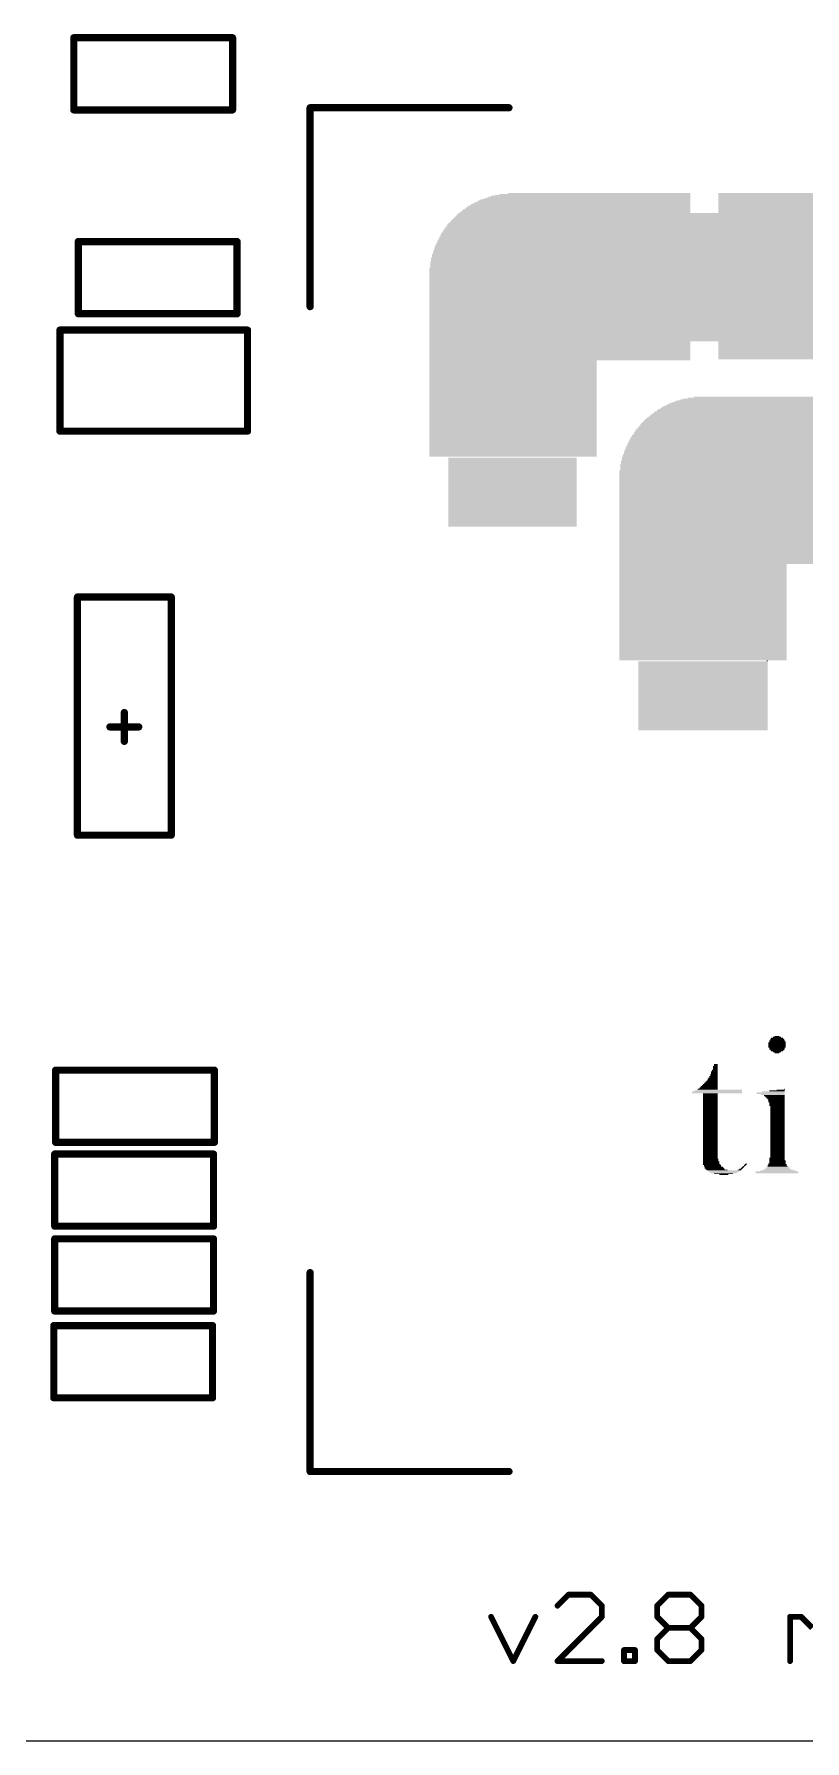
# Model space of a CAD drawing. Extents: x 0 to 59, y 0 to 59.
# Drawn here: x 22.92 to 36.49, y 0 to 30.04 of the extents above; entities that cross this region are included whole.
import ezdxf

# ---------------------------------------------------------------- set-up
doc = ezdxf.new("R2010")
doc.units = 0
doc.layers.add('20', color=214, linetype='CONTINUOUS')
doc.layers.add('21', color=251, linetype='CONTINUOUS')

# ---------------------------------------------------------------- blocks, each defined once
blk = doc.blocks.new('RECT')
blk.add_solid([(-0.5, -0.5), (0.5, -0.5), (-0.5, 0.5), (0.5, 0.5)])

msp = doc.modelspace()

# ---------------------------------------------------------------- linework, layer by layer
at = {"layer": '20'}
msp.add_line((8, 0), (51, 0), dxfattribs=at)
at = {"layer": '21'}
for points, const_width in [([(23.622, 29.972), (26.416, 29.972)], 0.127), ([(23.622, 28.702), (23.622, 29.972)], 0.127), ([(26.416, 29.972), (26.416, 28.702)], 0.127), ([(26.416, 28.702), (23.622, 28.702)], 0.127), ([(27.78, 25.24), (27.78, 28.74)], 0.127), ([(27.78, 28.74), (31.28, 28.74)], 0.127), ([(23.701, 25.115), (23.701, 26.385)], 0.127), ([(23.701, 26.385), (26.495, 26.385)], 0.127), ([(26.495, 26.385), (26.495, 25.115)], 0.127), ([(26.495, 25.115), (23.701, 25.115)], 0.127), ([(23.377, 23.049), (23.377, 24.827)], 0.127), ([(23.377, 24.827), (26.679, 24.827)], 0.127), ([(26.679, 24.827), (26.679, 23.049)], 0.127), ([(26.679, 23.049), (23.377, 23.049)], 0.127), ([(23.6855, 15.9385), (23.6855, 20.1295)], 0.127), ([(23.6855, 20.1295), (25.3365, 20.1295)], 0.127), ([(25.3365, 20.1295), (25.3365, 15.9385)], 0.127), ([(24.511, 17.5895), (24.511, 18.0975)], 0.127), ([(24.765, 17.8435), (24.257, 17.8435)], 0.127), ([(25.3365, 15.9385), (23.6855, 15.9385)], 0.127), ([(23.302, 10.533), (23.302, 11.803)], 0.127), ([(23.302, 11.803), (26.096, 11.803)], 0.127), ([(26.096, 11.803), (26.096, 10.533)], 0.127), ([(26.096, 10.533), (23.302, 10.533)], 0.127), ([(23.286, 10.327), (26.08, 10.327)], 0.127), ([(23.286, 9.057), (23.286, 10.327)], 0.127), ([(26.08, 10.327), (26.08, 9.057)], 0.127), ([(26.08, 9.057), (23.286, 9.057)], 0.127), ([(23.286, 8.834), (26.08, 8.834)], 0.127), ([(23.286, 7.564), (23.286, 8.834)], 0.127), ([(26.08, 8.834), (26.08, 7.564)], 0.127), ([(27.78, 4.74), (27.78, 8.24)], 0.127), ([(26.08, 7.564), (23.286, 7.564)], 0.127), ([(23.2695, 7.3075), (26.0635, 7.3075)], 0.127), ([(23.2695, 6.0375), (23.2695, 7.3075)], 0.127), ([(26.0635, 7.3075), (26.0635, 6.0375)], 0.127), ([(26.0635, 6.0375), (23.2695, 6.0375)], 0.127), ([(31.28, 4.74), (27.78, 4.74)], 0.127), ([(32.3291, 2.5732), (32.1342, 2.3783)], 0.1016), ([(32.7189, 2.5732), (32.3291, 2.5732)], 0.1016), ([(32.9138, 2.3783), (32.7189, 2.5732)], 0.1016), ([(32.9138, 2.1834), (32.9138, 2.3783)], 0.1016), ([(33.8883, 2.3783), (34.0832, 2.5732)], 0.1016), ([(33.8883, 2.1834), (33.8883, 2.3783)], 0.1016), ([(34.0832, 2.5732), (34.473, 2.5732)], 0.1016), ([(34.473, 2.5732), (34.6679, 2.3783)], 0.1016), ([(34.6679, 2.3783), (34.6679, 2.1834)], 0.1016), ([(30.9648, 2.1834), (31.3546, 1.4038)], 0.1016), ([(31.3546, 1.4038), (31.7444, 2.1834)], 0.1016), ([(32.1342, 1.4038), (32.9138, 2.1834)], 0.1016), ([(34.0832, 1.9885), (33.8883, 2.1834)], 0.1016), ([(34.6679, 2.1834), (34.473, 1.9885)], 0.1016), ([(36.2271, 1.4038), (36.2271, 2.1834)], 0.1016), ([(36.2271, 2.1834), (36.422, 2.1834)], 0.1016), ([(36.422, 2.1834), (36.6169, 1.9885)], 0.1016), ([(33.8883, 1.7936), (34.0832, 1.9885)], 0.1016), ([(33.8883, 1.5987), (33.8883, 1.7936)], 0.1016), ([(34.0832, 1.9885), (34.473, 1.9885)], 0.1016), ([(34.473, 1.9885), (34.6679, 1.7936)], 0.1016), ([(34.6679, 1.7936), (34.6679, 1.5987)], 0.1016), ([(33.3036, 1.4038), (33.3036, 1.5987)], 0.1016), ([(33.3036, 1.5987), (33.4985, 1.5987)], 0.1016), ([(33.4985, 1.5987), (33.4985, 1.4038)], 0.1016), ([(34.0832, 1.4038), (33.8883, 1.5987)], 0.1016), ([(34.6679, 1.5987), (34.473, 1.4038)], 0.1016), ([(32.9138, 1.4038), (32.1342, 1.4038)], 0.1016), ([(33.4985, 1.4038), (33.3036, 1.4038)], 0.1016), ([(34.473, 1.4038), (34.0832, 1.4038)], 0.1016)]:
    msp.add_lwpolyline(points, dxfattribs=dict(at, const_width=const_width))
for points, const_width in [([(23.622, 30.0038, 1), (23.622, 29.9403)], 0.0635), ([(23.6537, 29.972, 1), (23.5903, 29.972)], 0.0635), ([(26.4477, 29.972, 1), (26.3843, 29.972)], 0.0635), ([(26.416, 29.9403, 1), (26.416, 30.0038)], 0.0635), ([(23.622, 28.7338, 1), (23.622, 28.6703)], 0.0635), ([(23.5903, 28.702, 1), (23.6537, 28.702)], 0.0635), ([(26.3843, 28.702, 1), (26.4477, 28.702)], 0.0635), ([(26.416, 28.6703, 1), (26.416, 28.7338)], 0.0635), ([(27.78, 28.7718, 1), (27.78, 28.7083)], 0.0635), ([(27.8117, 28.74, 1), (27.7483, 28.74)], 0.0635), ([(31.28, 28.7083, 1), (31.28, 28.7718)], 0.0635), ([(23.701, 26.4168, 1), (23.701, 26.3533)], 0.0635), ([(23.7327, 26.385, 1), (23.6693, 26.385)], 0.0635), ([(26.5267, 26.385, 1), (26.4633, 26.385)], 0.0635), ([(26.495, 26.3533, 1), (26.495, 26.4168)], 0.0635), ([(27.7483, 25.24, 1), (27.8117, 25.24)], 0.0635), ([(23.701, 25.1468, 1), (23.701, 25.0833)], 0.0635), ([(23.6693, 25.115, 1), (23.7327, 25.115)], 0.0635), ([(26.4633, 25.115, 1), (26.5267, 25.115)], 0.0635), ([(26.495, 25.0833, 1), (26.495, 25.1468)], 0.0635), ([(23.377, 24.8588, 1), (23.377, 24.7953)], 0.0635), ([(23.4088, 24.827, 1), (23.3453, 24.827)], 0.0635), ([(26.7108, 24.827, 1), (26.6473, 24.827)], 0.0635), ([(26.679, 24.7953, 1), (26.679, 24.8588)], 0.0635), ([(23.377, 23.0807, 1), (23.377, 23.0173)], 0.0635), ([(23.3453, 23.049, 1), (23.4088, 23.049)], 0.0635), ([(26.6473, 23.049, 1), (26.7108, 23.049)], 0.0635), ([(26.679, 23.0173, 1), (26.679, 23.0807)], 0.0635), ([(23.7172, 20.1295, 1), (23.6538, 20.1295)], 0.0635), ([(23.6855, 20.1612, 1), (23.6855, 20.0978)], 0.0635), ([(25.3682, 20.1295, 1), (25.3048, 20.1295)], 0.0635), ([(25.3365, 20.0978, 1), (25.3365, 20.1612)], 0.0635), ([(24.5428, 18.0975, 1), (24.4793, 18.0975)], 0.0635), ([(24.257, 17.8753, 1), (24.257, 17.8118)], 0.0635), ([(24.765, 17.8118, 1), (24.765, 17.8753)], 0.0635), ([(24.4793, 17.5895, 1), (24.5428, 17.5895)], 0.0635), ([(23.6855, 15.9703, 1), (23.6855, 15.9068)], 0.0635), ([(23.6538, 15.9385, 1), (23.7172, 15.9385)], 0.0635), ([(25.3048, 15.9385, 1), (25.3682, 15.9385)], 0.0635), ([(25.3365, 15.9068, 1), (25.3365, 15.9703)], 0.0635), ([(23.302, 11.8348, 1), (23.302, 11.7713)], 0.0635), ([(23.3337, 11.803, 1), (23.2703, 11.803)], 0.0635), ([(26.1277, 11.803, 1), (26.0643, 11.803)], 0.0635), ([(26.096, 11.7713, 1), (26.096, 11.8348)], 0.0635), ([(23.302, 10.5648, 1), (23.302, 10.5013)], 0.0635), ([(23.2703, 10.533, 1), (23.3337, 10.533)], 0.0635), ([(26.0643, 10.533, 1), (26.1277, 10.533)], 0.0635), ([(26.096, 10.5013, 1), (26.096, 10.5648)], 0.0635), ([(23.286, 10.3588, 1), (23.286, 10.2952)], 0.0635), ([(23.3178, 10.327, 1), (23.2543, 10.327)], 0.0635), ([(26.1118, 10.327, 1), (26.0483, 10.327)], 0.0635), ([(26.08, 10.2952, 1), (26.08, 10.3588)], 0.0635), ([(23.286, 9.0888, 1), (23.286, 9.0252)], 0.0635), ([(23.2543, 9.057, 1), (23.3178, 9.057)], 0.0635), ([(26.0483, 9.057, 1), (26.1118, 9.057)], 0.0635), ([(26.08, 9.0252, 1), (26.08, 9.0888)], 0.0635), ([(23.286, 8.8658, 1), (23.286, 8.8022)], 0.0635), ([(23.3178, 8.834, 1), (23.2543, 8.834)], 0.0635), ([(26.1118, 8.834, 1), (26.0483, 8.834)], 0.0635), ([(26.08, 8.8022, 1), (26.08, 8.8658)], 0.0635), ([(27.8117, 8.24, 1), (27.7483, 8.24)], 0.0635), ([(23.286, 7.5957, 1), (23.286, 7.5323)], 0.0635), ([(23.2543, 7.564, 1), (23.3178, 7.564)], 0.0635), ([(26.0483, 7.564, 1), (26.1118, 7.564)], 0.0635), ([(26.08, 7.5323, 1), (26.08, 7.5957)], 0.0635), ([(23.3012, 7.3075, 1), (23.2378, 7.3075)], 0.0635), ([(23.2695, 7.3392, 1), (23.2695, 7.2758)], 0.0635), ([(26.0953, 7.3075, 1), (26.0318, 7.3075)], 0.0635), ([(26.0635, 7.2758, 1), (26.0635, 7.3392)], 0.0635), ([(23.2695, 6.0693, 1), (23.2695, 6.0058)], 0.0635), ([(23.2378, 6.0375, 1), (23.3012, 6.0375)], 0.0635), ([(26.0318, 6.0375, 1), (26.0953, 6.0375)], 0.0635), ([(26.0635, 6.0058, 1), (26.0635, 6.0693)], 0.0635), ([(27.78, 4.7717, 1), (27.78, 4.7083)], 0.0635), ([(27.7483, 4.74, 1), (27.8117, 4.74)], 0.0635), ([(31.28, 4.7083, 1), (31.28, 4.7717)], 0.0635), ([(32.1162, 2.3963, 1), (32.1522, 2.3603)], 0.0508), ([(32.3291, 2.5986, 1), (32.3291, 2.5478)], 0.0508), ([(32.3471, 2.5552, 1), (32.3111, 2.5912)], 0.0508), ([(32.7369, 2.5912, 1), (32.7009, 2.5552)], 0.0508), ([(32.7189, 2.5478, 1), (32.7189, 2.5986)], 0.0508), ([(32.9392, 2.3783, 1), (32.8884, 2.3783)], 0.0508), ([(32.8958, 2.3603, 1), (32.9318, 2.3963)], 0.0508), ([(33.8703, 2.3963, 1), (33.9063, 2.3603)], 0.0508), ([(33.9137, 2.3783, 1), (33.8629, 2.3783)], 0.0508), ([(34.0832, 2.5986, 1), (34.0832, 2.5478)], 0.0508), ([(34.1011, 2.5552, 1), (34.0652, 2.5912)], 0.0508), ([(34.4909, 2.5912, 1), (34.455, 2.5552)], 0.0508), ([(34.473, 2.5478, 1), (34.473, 2.5986)], 0.0508), ([(34.6933, 2.3783, 1), (34.6425, 2.3783)], 0.0508), ([(34.6499, 2.3603, 1), (34.6858, 2.3963)], 0.0508), ([(30.9875, 2.1948, 1), (30.9421, 2.172)], 0.0508), ([(31.7671, 2.172, 1), (31.7217, 2.1948)], 0.0508), ([(32.8884, 2.1834, 1), (32.9392, 2.1834)], 0.0508), ([(32.9318, 2.1654, 1), (32.8958, 2.2014)], 0.0508), ([(33.9063, 2.2014, 1), (33.8703, 2.1654)], 0.0508), ([(33.8629, 2.1834, 1), (33.9137, 2.1834)], 0.0508), ([(34.6425, 2.1834, 1), (34.6933, 2.1834)], 0.0508), ([(34.6858, 2.1654, 1), (34.6499, 2.2014)], 0.0508), ([(36.2525, 2.1834, 1), (36.2017, 2.1834)], 0.0508), ([(36.2271, 2.2088, 1), (36.2271, 2.158)], 0.0508), ([(36.4399, 2.2014, 1), (36.404, 2.1654)], 0.0508), ([(36.422, 2.158, 1), (36.422, 2.2088)], 0.0508), ([(33.8703, 1.8116, 1), (33.9063, 1.7756)], 0.0508), ([(33.9137, 1.7936, 1), (33.8629, 1.7936)], 0.0508), ([(34.0832, 2.0139, 1), (34.0832, 1.9631)], 0.0508), ([(34.1011, 1.9705, 1), (34.0652, 2.0065)], 0.0508), ([(34.0652, 1.9705, 1), (34.1011, 2.0065)], 0.0508), ([(34.4909, 2.0065, 1), (34.455, 1.9705)], 0.0508), ([(34.455, 2.0065, 1), (34.4909, 1.9705)], 0.0508), ([(34.473, 1.9631, 1), (34.473, 2.0139)], 0.0508), ([(34.6933, 1.7936, 1), (34.6425, 1.7936)], 0.0508), ([(34.6499, 1.7756, 1), (34.6858, 1.8116)], 0.0508), ([(33.329, 1.5987, 1), (33.2782, 1.5987)], 0.0508), ([(33.3036, 1.6241, 1), (33.3036, 1.5733)], 0.0508), ([(33.5239, 1.5987, 1), (33.4731, 1.5987)], 0.0508), ([(33.4985, 1.5733, 1), (33.4985, 1.6241)], 0.0508), ([(33.9063, 1.6167, 1), (33.8703, 1.5807)], 0.0508), ([(33.8629, 1.5987, 1), (33.9137, 1.5987)], 0.0508), ([(34.6425, 1.5987, 1), (34.6933, 1.5987)], 0.0508), ([(34.6858, 1.5807, 1), (34.6499, 1.6167)], 0.0508), ([(31.3319, 1.4152, 1), (31.3773, 1.3924)], 0.0508), ([(31.3319, 1.3924, 1), (31.3773, 1.4152)], 0.0508), ([(32.1162, 1.4218, 1), (32.1522, 1.3858)], 0.0508), ([(32.1342, 1.4292, 1), (32.1342, 1.3784)], 0.0508), ([(32.9138, 1.3784, 1), (32.9138, 1.4292)], 0.0508), ([(33.3036, 1.4292, 1), (33.3036, 1.3784)], 0.0508), ([(33.2782, 1.4038, 1), (33.329, 1.4038)], 0.0508), ([(33.4731, 1.4038, 1), (33.5239, 1.4038)], 0.0508), ([(33.4985, 1.3784, 1), (33.4985, 1.4292)], 0.0508), ([(34.0832, 1.4292, 1), (34.0832, 1.3784)], 0.0508), ([(34.0652, 1.3858, 1), (34.1011, 1.4218)], 0.0508), ([(34.455, 1.4218, 1), (34.4909, 1.3858)], 0.0508), ([(34.473, 1.3784, 1), (34.473, 1.4292)], 0.0508), ([(36.2017, 1.4038, 1), (36.2525, 1.4038)], 0.0508)]:
    msp.add_lwpolyline(points, format="xyb", dxfattribs=dict(at, const_width=const_width))

# ---------------------------------------------------------------- block references
at = {"layer": '21', "yscale": 0.016}
for p, xscale in [((32.542, 27.038), 3.856), ((32.558, 27.054), 3.824), ((32.574, 27.07), 3.792), ((32.59, 27.086), 3.76), ((32.606, 27.102), 3.728), ((32.622, 27.118), 3.696), ((32.646, 27.134), 3.648), ((32.67, 27.15), 3.6), ((32.694, 27.166), 3.552), ((32.718, 27.182), 3.504), ((32.75, 27.198), 3.44), ((32.79, 27.214), 3.36), ((32.87, 27.23), 3.2), ((42.406, 27.23), 14.88), ((42.406, 27.214), 14.88), ((42.406, 27.198), 14.88), ((42.406, 27.182), 14.88), ((42.406, 27.166), 14.88), ((42.406, 27.15), 14.88), ((42.406, 27.134), 14.88), ((42.406, 27.118), 14.88), ((42.406, 27.102), 14.88), ((42.406, 27.086), 14.88), ((42.406, 27.07), 14.88), ((42.406, 27.054), 14.88), ((42.406, 27.038), 14.88), ((40.046, 26.734), 19.6), ((40.054, 26.75), 19.584), ((40.062, 26.766), 19.568), ((40.07, 26.782), 19.552), ((40.078, 26.798), 19.536), ((40.086, 26.814), 19.52), ((40.094, 26.83), 19.504), ((40.102, 26.846), 19.488), ((40.11, 26.862), 19.472), ((40.118, 26.878), 19.456), ((32.438, 26.894), 4.064), ((32.454, 26.91), 4.032), ((32.462, 26.926), 4.016), ((32.47, 26.942), 4), ((32.486, 26.958), 3.968), ((32.494, 26.974), 3.952), ((32.502, 26.99), 3.936), ((32.518, 27.006), 3.904), ((32.534, 27.022), 3.872), ((42.406, 27.022), 14.88), ((42.406, 27.006), 14.88), ((42.406, 26.99), 14.88), ((42.406, 26.974), 14.88), ((42.406, 26.958), 14.88), ((42.406, 26.942), 14.88), ((42.406, 26.926), 14.88), ((42.406, 26.91), 14.88), ((42.406, 26.894), 14.88), ((39.942, 26.43), 19.808), ((39.95, 26.462), 19.792), ((39.95, 26.446), 19.792), ((39.958, 26.494), 19.776), ((39.958, 26.478), 19.776), ((39.966, 26.526), 19.76), ((39.966, 26.51), 19.76), ((39.974, 26.542), 19.744), ((39.982, 26.574), 19.728), ((39.982, 26.558), 19.728), ((39.99, 26.59), 19.712), ((39.998, 26.622), 19.696), ((39.998, 26.606), 19.696), ((40.006, 26.638), 19.68), ((40.014, 26.654), 19.664), ((40.022, 26.686), 19.648), ((40.022, 26.67), 19.648), ((40.03, 26.702), 19.632), ((40.038, 26.718), 19.616), ((39.886, 26.158), 19.92), ((39.886, 26.142), 19.92), ((39.886, 26.126), 19.92), ((39.894, 26.206), 19.904), ((39.894, 26.19), 19.904), ((39.894, 26.174), 19.904), ((39.902, 26.254), 19.888), ((39.902, 26.238), 19.888), ((39.902, 26.222), 19.888), ((39.91, 26.302), 19.872), ((39.91, 26.286), 19.872), ((39.91, 26.27), 19.872), ((39.918, 26.334), 19.856), ((39.918, 26.318), 19.856), ((39.926, 26.366), 19.84), ((39.926, 26.35), 19.84), ((39.934, 26.398), 19.824), ((39.934, 26.382), 19.824), ((39.942, 26.414), 19.808), ((39.862, 25.918), 19.968), ((39.862, 25.902), 19.968), ((39.862, 25.886), 19.968), ((39.862, 25.87), 19.968), ((39.862, 25.854), 19.968), ((39.862, 25.838), 19.968), ((39.87, 26.03), 19.952), ((39.87, 26.014), 19.952), ((39.87, 25.998), 19.952), ((39.87, 25.982), 19.952), ((39.87, 25.966), 19.952), ((39.87, 25.95), 19.952), ((39.87, 25.934), 19.952), ((39.878, 26.094), 19.936), ((39.878, 26.078), 19.936), ((39.878, 26.062), 19.936), ((39.878, 26.046), 19.936), ((39.886, 26.11), 19.92), ((39.862, 25.822), 19.968), ((39.862, 25.806), 19.968), ((39.862, 25.79), 19.968), ((39.862, 25.774), 19.968), ((39.862, 25.758), 19.968), ((39.862, 25.742), 19.968), ((39.862, 25.726), 19.968), ((39.862, 25.71), 19.968), ((39.862, 25.694), 19.968), ((39.862, 25.678), 19.968), ((39.862, 25.662), 19.968), ((39.862, 25.646), 19.968), ((39.862, 25.63), 19.968), ((39.862, 25.614), 19.968), ((39.862, 25.598), 19.968), ((39.862, 25.582), 19.968), ((39.862, 25.566), 19.968), ((39.862, 25.55), 19.968), ((39.862, 25.534), 19.968), ((39.862, 25.518), 19.968), ((39.862, 25.502), 19.968), ((39.862, 25.486), 19.968), ((39.862, 25.47), 19.968), ((39.862, 25.454), 19.968), ((39.862, 25.438), 19.968), ((39.862, 25.422), 19.968), ((39.862, 25.406), 19.968), ((39.862, 25.39), 19.968), ((39.862, 25.374), 19.968), ((39.862, 25.358), 19.968), ((39.862, 25.342), 19.968), ((39.862, 25.326), 19.968), ((39.862, 25.31), 19.968), ((39.862, 25.294), 19.968), ((39.862, 25.278), 19.968), ((39.862, 25.262), 19.968), ((39.862, 25.246), 19.968), ((39.862, 25.23), 19.968), ((39.862, 25.214), 19.968), ((39.862, 25.198), 19.968), ((39.862, 25.182), 19.968), ((39.862, 25.166), 19.968), ((39.862, 25.15), 19.968), ((39.862, 25.134), 19.968), ((39.862, 25.118), 19.968), ((39.862, 25.102), 19.968), ((39.862, 25.086), 19.968), ((39.862, 25.07), 19.968), ((39.862, 25.054), 19.968), ((39.862, 25.038), 19.968), ((39.862, 25.022), 19.968), ((39.862, 25.006), 19.968), ((39.862, 24.99), 19.968), ((39.862, 24.974), 19.968), ((39.862, 24.958), 19.968), ((39.862, 24.942), 19.968), ((39.862, 24.926), 19.968), ((39.862, 24.91), 19.968), ((39.862, 24.894), 19.968), ((39.862, 24.878), 19.968), ((39.862, 24.862), 19.968), ((39.862, 24.846), 19.968), ((39.862, 24.83), 19.968), ((39.862, 24.814), 19.968), ((39.862, 24.798), 19.968), ((39.862, 24.782), 19.968), ((39.862, 24.766), 19.968), ((39.862, 24.75), 19.968), ((39.862, 24.734), 19.968), ((39.862, 24.718), 19.968), ((39.862, 24.702), 19.968), ((39.862, 24.686), 19.968), ((39.862, 24.67), 19.968), ((39.862, 24.654), 19.968), ((39.862, 24.638), 19.968), ((32.174, 24.622), 4.592), ((42.406, 24.622), 14.88), ((32.174, 24.606), 4.592), ((32.174, 24.59), 4.592), ((32.174, 24.574), 4.592), ((32.174, 24.558), 4.592), ((32.174, 24.542), 4.592), ((32.174, 24.526), 4.592), ((32.174, 24.51), 4.592), ((32.174, 24.494), 4.592), ((32.174, 24.478), 4.592), ((32.174, 24.462), 4.592), ((32.174, 24.446), 4.592), ((32.174, 24.43), 4.592), ((32.174, 24.414), 4.592), ((32.174, 24.398), 4.592), ((32.174, 24.382), 4.592), ((32.174, 24.366), 4.592), ((32.174, 24.35), 4.592), ((32.174, 24.334), 4.592), ((42.406, 24.606), 14.88), ((42.406, 24.59), 14.88), ((42.406, 24.574), 14.88), ((42.406, 24.558), 14.88), ((42.406, 24.542), 14.88), ((42.406, 24.526), 14.88), ((42.406, 24.51), 14.88), ((42.406, 24.494), 14.88), ((42.406, 24.478), 14.88), ((42.406, 24.462), 14.88), ((42.406, 24.446), 14.88), ((42.406, 24.43), 14.88), ((42.406, 24.414), 14.88), ((42.406, 24.398), 14.88), ((42.406, 24.382), 14.88), ((42.406, 24.366), 14.88), ((42.406, 24.35), 14.88), ((42.406, 24.334), 14.88), ((32.174, 24.318), 4.592), ((32.174, 24.302), 4.592), ((31.35, 24.286), 2.944), ((31.35, 24.27), 2.944), ((31.35, 24.254), 2.944), ((31.35, 24.238), 2.944), ((31.35, 24.222), 2.944), ((31.35, 24.206), 2.944), ((31.35, 24.19), 2.944), ((31.35, 24.174), 2.944), ((31.35, 24.158), 2.944), ((31.35, 24.142), 2.944), ((31.35, 24.126), 2.944), ((31.35, 24.11), 2.944), ((31.35, 24.094), 2.944), ((31.35, 24.078), 2.944), ((31.35, 24.062), 2.944), ((31.35, 24.046), 2.944), ((31.35, 24.03), 2.944), ((42.406, 24.318), 14.88), ((31.35, 24.014), 2.944), ((31.35, 23.998), 2.944), ((31.35, 23.982), 2.944), ((31.35, 23.966), 2.944), ((31.35, 23.95), 2.944), ((31.35, 23.934), 2.944), ((31.35, 23.918), 2.944), ((31.35, 23.902), 2.944), ((31.35, 23.886), 2.944), ((31.35, 23.87), 2.944), ((31.35, 23.854), 2.944), ((31.35, 23.838), 2.944), ((31.35, 23.822), 2.944), ((31.35, 23.806), 2.944), ((31.35, 23.79), 2.944), ((31.35, 23.774), 2.944), ((31.35, 23.758), 2.944), ((31.35, 23.742), 2.944), ((31.35, 23.726), 2.944), ((31.35, 23.71), 2.944), ((31.35, 23.694), 2.944), ((31.35, 23.678), 2.944), ((31.35, 23.662), 2.944), ((31.35, 23.646), 2.944), ((31.35, 23.63), 2.944), ((31.35, 23.614), 2.944), ((31.35, 23.598), 2.944), ((31.35, 23.582), 2.944), ((31.35, 23.566), 2.944), ((31.35, 23.55), 2.944), ((31.35, 23.534), 2.944), ((31.35, 23.518), 2.944), ((31.35, 23.502), 2.944), ((31.35, 23.486), 2.944), ((31.35, 23.47), 2.944), ((31.35, 23.454), 2.944), ((31.35, 23.438), 2.944), ((31.35, 23.422), 2.944), ((35.854, 23.422), 3.92), ((35.87, 23.438), 3.888), ((35.886, 23.454), 3.856), ((35.894, 23.47), 3.84), ((35.91, 23.486), 3.808), ((35.926, 23.502), 3.776), ((35.942, 23.518), 3.744), ((35.958, 23.534), 3.712), ((35.982, 23.55), 3.664), ((35.998, 23.566), 3.632), ((36.022, 23.582), 3.584), ((36.054, 23.598), 3.52), ((36.078, 23.614), 3.472), ((36.118, 23.63), 3.392), ((36.174, 23.646), 3.28), ((31.35, 23.406), 2.944), ((31.35, 23.39), 2.944), ((31.35, 23.374), 2.944), ((31.35, 23.358), 2.944), ((31.35, 23.342), 2.944), ((31.35, 23.326), 2.944), ((31.35, 23.31), 2.944), ((31.35, 23.294), 2.944), ((31.35, 23.278), 2.944), ((31.35, 23.262), 2.944), ((31.35, 23.246), 2.944), ((31.35, 23.23), 2.944), ((31.35, 23.214), 2.944), ((31.35, 23.198), 2.944), ((31.35, 23.182), 2.944), ((31.35, 23.166), 2.944), ((31.35, 23.15), 2.944), ((31.35, 23.134), 2.944), ((41.71, 23.134), 16.272), ((41.718, 23.166), 16.256), ((41.718, 23.15), 16.256), ((41.726, 23.182), 16.24), ((41.734, 23.198), 16.224), ((41.742, 23.214), 16.208), ((41.75, 23.23), 16.192), ((41.758, 23.246), 16.176), ((41.766, 23.262), 16.16), ((41.774, 23.278), 16.144), ((41.79, 23.294), 16.112), ((41.798, 23.31), 16.096), ((35.79, 23.326), 4.048), ((35.798, 23.342), 4.032), ((35.814, 23.358), 4), ((35.822, 23.374), 3.984), ((35.83, 23.39), 3.968), ((35.846, 23.406), 3.936), ((31.35, 23.118), 2.944), ((31.35, 23.102), 2.944), ((31.35, 23.086), 2.944), ((31.35, 23.07), 2.944), ((31.35, 23.054), 2.944), ((31.35, 23.038), 2.944), ((31.35, 23.022), 2.944), ((31.35, 23.006), 2.944), ((31.35, 22.99), 2.944), ((31.35, 22.974), 2.944), ((31.35, 22.958), 2.944), ((31.35, 22.942), 2.944), ((31.35, 22.926), 2.944), ((31.35, 22.91), 2.944), ((31.35, 22.894), 2.944), ((31.35, 22.878), 2.944), ((31.35, 22.862), 2.944), ((31.35, 22.846), 2.944), ((31.35, 22.83), 2.944), ((41.606, 22.83), 16.48), ((41.614, 22.862), 16.464), ((41.614, 22.846), 16.464), ((41.622, 22.894), 16.448), ((41.622, 22.878), 16.448), ((41.63, 22.926), 16.432), ((41.63, 22.91), 16.432), ((41.638, 22.942), 16.416), ((41.646, 22.974), 16.4), ((41.646, 22.958), 16.4), ((41.654, 22.99), 16.384), ((41.662, 23.022), 16.368), ((41.662, 23.006), 16.368), ((41.67, 23.038), 16.352), ((41.678, 23.07), 16.336), ((41.678, 23.054), 16.336), ((41.686, 23.086), 16.32), ((41.694, 23.102), 16.304), ((41.702, 23.118), 16.288), ((31.35, 22.814), 2.944), ((31.35, 22.798), 2.944), ((31.35, 22.782), 2.944), ((31.35, 22.766), 2.944), ((31.35, 22.75), 2.944), ((31.35, 22.734), 2.944), ((31.35, 22.718), 2.944), ((31.35, 22.702), 2.944), ((31.35, 22.686), 2.944), ((31.35, 22.67), 2.944), ((31.35, 22.654), 2.944), ((31.35, 22.638), 2.944), ((31.35, 22.622), 2.944), ((31.35, 22.606), 2.944), ((31.342, 22.574), 2.256), ((31.342, 22.558), 2.256), ((31.342, 22.542), 2.256), ((31.342, 22.526), 2.256), ((41.55, 22.526), 16.592), ((41.558, 22.59), 16.576), ((41.558, 22.574), 16.576), ((41.558, 22.558), 16.576), ((41.558, 22.542), 16.576), ((41.566, 22.638), 16.56), ((41.566, 22.622), 16.56), ((41.566, 22.606), 16.56), ((41.574, 22.686), 16.544), ((41.574, 22.67), 16.544), ((41.574, 22.654), 16.544), ((41.582, 22.718), 16.528), ((41.582, 22.702), 16.528), ((41.59, 22.766), 16.512), ((41.59, 22.75), 16.512), ((41.59, 22.734), 16.512), ((41.598, 22.798), 16.496), ((41.598, 22.782), 16.496), ((41.606, 22.814), 16.48), ((31.342, 22.51), 2.256), ((31.342, 22.494), 2.256), ((31.342, 22.478), 2.256), ((31.342, 22.462), 2.256), ((31.342, 22.446), 2.256), ((31.342, 22.43), 2.256), ((31.342, 22.414), 2.256), ((31.342, 22.398), 2.256), ((31.342, 22.382), 2.256), ((31.342, 22.366), 2.256), ((31.342, 22.35), 2.256), ((31.342, 22.334), 2.256), ((31.342, 22.318), 2.256), ((31.342, 22.302), 2.256), ((31.342, 22.286), 2.256), ((31.342, 22.27), 2.256), ((31.342, 22.254), 2.256), ((31.342, 22.238), 2.256), ((31.342, 22.222), 2.256), ((41.534, 22.35), 16.624), ((41.534, 22.334), 16.624), ((41.534, 22.318), 16.624), ((41.534, 22.302), 16.624), ((41.534, 22.286), 16.624), ((41.534, 22.27), 16.624), ((41.534, 22.254), 16.624), ((41.534, 22.238), 16.624), ((41.534, 22.222), 16.624), ((41.542, 22.462), 16.608), ((41.542, 22.446), 16.608), ((41.542, 22.43), 16.608), ((41.542, 22.414), 16.608), ((41.542, 22.398), 16.608), ((41.542, 22.382), 16.608), ((41.542, 22.366), 16.608), ((41.55, 22.51), 16.592), ((41.55, 22.494), 16.592), ((41.55, 22.478), 16.592), ((31.342, 22.206), 2.256), ((31.342, 22.19), 2.256), ((31.342, 22.174), 2.256), ((31.342, 22.158), 2.256), ((31.342, 22.142), 2.256), ((31.342, 22.126), 2.256), ((31.342, 22.11), 2.256), ((31.342, 22.094), 2.256), ((31.342, 22.078), 2.256), ((31.342, 22.062), 2.256), ((31.342, 22.046), 2.256), ((31.342, 22.03), 2.256), ((31.342, 22.014), 2.256), ((31.342, 21.998), 2.256), ((31.342, 21.982), 2.256), ((31.342, 21.966), 2.256), ((31.342, 21.95), 2.256), ((31.342, 21.934), 2.256), ((31.342, 21.918), 2.256), ((41.534, 22.206), 16.624), ((41.534, 22.19), 16.624), ((41.534, 22.174), 16.624), ((41.534, 22.158), 16.624), ((41.534, 22.142), 16.624), ((41.534, 22.126), 16.624), ((41.534, 22.11), 16.624), ((41.534, 22.094), 16.624), ((41.534, 22.078), 16.624), ((41.534, 22.062), 16.624), ((41.534, 22.046), 16.624), ((41.534, 22.03), 16.624), ((41.534, 22.014), 16.624), ((41.534, 21.998), 16.624), ((41.534, 21.982), 16.624), ((41.534, 21.966), 16.624), ((41.534, 21.95), 16.624), ((41.534, 21.934), 16.624), ((41.534, 21.918), 16.624), ((31.342, 21.902), 2.256), ((31.342, 21.886), 2.256), ((31.342, 21.87), 2.256), ((31.342, 21.854), 2.256), ((31.342, 21.838), 2.256), ((31.342, 21.822), 2.256), ((31.342, 21.806), 2.256), ((31.342, 21.79), 2.256), ((31.342, 21.774), 2.256), ((31.342, 21.758), 2.256), ((31.342, 21.742), 2.256), ((31.342, 21.726), 2.256), ((31.342, 21.71), 2.256), ((31.342, 21.694), 2.256), ((31.342, 21.678), 2.256), ((31.342, 21.662), 2.256), ((31.342, 21.646), 2.256), ((31.342, 21.63), 2.256), ((41.534, 21.902), 16.624), ((41.534, 21.886), 16.624), ((41.534, 21.87), 16.624), ((41.534, 21.854), 16.624), ((41.534, 21.838), 16.624), ((41.534, 21.822), 16.624), ((41.534, 21.806), 16.624), ((41.534, 21.79), 16.624), ((41.534, 21.774), 16.624), ((41.534, 21.758), 16.624), ((41.534, 21.742), 16.624), ((41.534, 21.726), 16.624), ((41.534, 21.71), 16.624), ((41.534, 21.694), 16.624), ((41.534, 21.678), 16.624), ((41.534, 21.662), 16.624), ((41.534, 21.646), 16.624), ((41.534, 21.63), 16.624), ((31.342, 21.614), 2.256), ((31.342, 21.598), 2.256), ((31.342, 21.582), 2.256), ((31.342, 21.566), 2.256), ((31.342, 21.55), 2.256), ((31.342, 21.534), 2.256), ((31.342, 21.518), 2.256), ((31.342, 21.502), 2.256), ((31.342, 21.486), 2.256), ((31.342, 21.47), 2.256), ((31.342, 21.454), 2.256), ((31.342, 21.438), 2.256), ((31.342, 21.422), 2.256), ((31.342, 21.406), 2.256), ((31.342, 21.39), 2.256), ((31.342, 21.374), 2.256), ((41.534, 21.614), 16.624), ((41.534, 21.598), 16.624), ((41.534, 21.582), 16.624), ((41.534, 21.566), 16.624), ((41.534, 21.55), 16.624), ((41.534, 21.534), 16.624), ((41.534, 21.518), 16.624), ((41.534, 21.502), 16.624), ((41.534, 21.486), 16.624), ((41.534, 21.47), 16.624), ((41.534, 21.454), 16.624), ((41.534, 21.438), 16.624), ((41.534, 21.422), 16.624), ((41.534, 21.406), 16.624), ((41.534, 21.39), 16.624), ((41.534, 21.374), 16.624), ((41.534, 21.358), 16.624), ((41.534, 21.342), 16.624), ((41.534, 21.326), 16.624), ((41.534, 21.31), 16.624), ((41.534, 21.294), 16.624), ((41.534, 21.278), 16.624), ((41.534, 21.262), 16.624), ((41.534, 21.246), 16.624), ((41.534, 21.23), 16.624), ((41.534, 21.214), 16.624), ((41.534, 21.198), 16.624), ((41.534, 21.182), 16.624), ((41.534, 21.166), 16.624), ((41.534, 21.15), 16.624), ((41.534, 21.134), 16.624), ((41.534, 21.118), 16.624), ((41.534, 21.102), 16.624), ((41.534, 21.086), 16.624), ((41.534, 21.07), 16.624), ((35.518, 21.054), 4.592), ((35.518, 21.038), 4.592), ((35.518, 21.022), 4.592), ((35.518, 21.006), 4.592), ((35.518, 20.99), 4.592), ((35.518, 20.974), 4.592), ((35.518, 20.958), 4.592), ((35.518, 20.942), 4.592), ((35.518, 20.926), 4.592), ((35.518, 20.91), 4.592), ((35.518, 20.894), 4.592), ((35.518, 20.878), 4.592), ((35.518, 20.862), 4.592), ((35.518, 20.846), 4.592), ((35.518, 20.83), 4.592), ((35.518, 20.814), 4.592), ((35.518, 20.798), 4.592), ((35.518, 20.782), 4.592), ((35.518, 20.766), 4.592), ((35.518, 20.75), 4.592), ((35.518, 20.734), 4.592), ((35.518, 20.718), 4.592), ((34.694, 20.702), 2.944), ((34.694, 20.686), 2.944), ((34.694, 20.67), 2.944), ((34.694, 20.654), 2.944), ((34.694, 20.638), 2.944), ((34.694, 20.622), 2.944), ((34.694, 20.606), 2.944), ((34.694, 20.59), 2.944), ((34.694, 20.574), 2.944), ((34.694, 20.558), 2.944), ((34.694, 20.542), 2.944), ((34.694, 20.526), 2.944), ((34.694, 20.51), 2.944), ((34.694, 20.494), 2.944), ((34.694, 20.478), 2.944), ((34.694, 20.462), 2.944), ((34.694, 20.446), 2.944), ((34.694, 20.43), 2.944), ((34.694, 20.414), 2.944), ((34.694, 20.398), 2.944), ((34.694, 20.382), 2.944), ((34.694, 20.366), 2.944), ((34.694, 20.35), 2.944), ((34.694, 20.334), 2.944), ((34.694, 20.318), 2.944), ((34.694, 20.302), 2.944), ((34.694, 20.286), 2.944), ((34.694, 20.27), 2.944), ((34.694, 20.254), 2.944), ((34.694, 20.238), 2.944), ((34.694, 20.222), 2.944), ((34.694, 20.206), 2.944), ((34.694, 20.19), 2.944), ((34.694, 20.174), 2.944), ((34.694, 20.158), 2.944), ((34.694, 20.142), 2.944), ((34.694, 20.126), 2.944), ((34.694, 20.11), 2.944), ((34.694, 20.094), 2.944), ((34.694, 20.078), 2.944), ((34.694, 20.062), 2.944), ((34.694, 20.046), 2.944), ((34.694, 20.03), 2.944), ((34.694, 20.014), 2.944), ((34.694, 19.998), 2.944), ((34.694, 19.982), 2.944), ((34.694, 19.966), 2.944), ((34.694, 19.95), 2.944), ((34.694, 19.934), 2.944), ((34.694, 19.918), 2.944), ((34.694, 19.902), 2.944), ((34.694, 19.886), 2.944), ((34.694, 19.87), 2.944), ((34.694, 19.854), 2.944), ((34.694, 19.838), 2.944), ((34.694, 19.822), 2.944), ((34.694, 19.806), 2.944), ((34.694, 19.79), 2.944), ((34.694, 19.774), 2.944), ((34.694, 19.758), 2.944), ((34.694, 19.742), 2.944), ((34.694, 19.726), 2.944), ((34.694, 19.71), 2.944), ((34.694, 19.694), 2.944), ((34.694, 19.678), 2.944), ((34.694, 19.662), 2.944), ((34.694, 19.646), 2.944), ((34.694, 19.63), 2.944), ((34.694, 19.614), 2.944), ((34.694, 19.598), 2.944), ((34.694, 19.582), 2.944), ((34.694, 19.566), 2.944), ((34.694, 19.55), 2.944), ((34.694, 19.534), 2.944), ((34.694, 19.518), 2.944), ((34.694, 19.502), 2.944), ((34.694, 19.486), 2.944), ((34.694, 19.47), 2.944), ((34.694, 19.454), 2.944), ((34.694, 19.438), 2.944), ((34.694, 19.422), 2.944), ((34.694, 19.406), 2.944), ((34.694, 19.39), 2.944), ((34.694, 19.374), 2.944), ((34.694, 19.358), 2.944), ((34.694, 19.342), 2.944), ((34.694, 19.326), 2.944), ((34.694, 19.31), 2.944), ((34.694, 19.294), 2.944), ((34.694, 19.278), 2.944), ((34.694, 19.262), 2.944), ((34.694, 19.246), 2.944), ((34.694, 19.23), 2.944), ((34.694, 19.214), 2.944), ((34.694, 19.198), 2.944), ((34.694, 19.182), 2.944), ((34.694, 19.166), 2.944), ((34.694, 19.15), 2.944), ((34.694, 19.134), 2.944), ((34.694, 19.118), 2.944), ((34.694, 19.102), 2.944), ((34.694, 19.086), 2.944), ((34.694, 19.07), 2.944), ((34.694, 19.054), 2.944), ((34.694, 19.038), 2.944), ((34.694, 19.022), 2.944), ((34.694, 18.99), 2.272), ((34.694, 18.974), 2.272), ((34.694, 18.958), 2.272), ((34.694, 18.942), 2.272), ((34.694, 18.926), 2.272), ((35.822, 19.006), 0.016), ((34.694, 18.91), 2.272), ((34.694, 18.894), 2.272), ((34.694, 18.878), 2.272), ((34.694, 18.862), 2.272), ((34.694, 18.846), 2.272), ((34.694, 18.83), 2.272), ((34.694, 18.814), 2.272), ((34.694, 18.798), 2.272), ((34.694, 18.782), 2.272), ((34.694, 18.766), 2.272), ((34.694, 18.75), 2.272), ((34.694, 18.734), 2.272), ((34.694, 18.718), 2.272), ((34.694, 18.702), 2.272), ((34.694, 18.686), 2.272), ((34.694, 18.67), 2.272), ((34.694, 18.654), 2.272), ((34.694, 18.638), 2.272), ((34.694, 18.622), 2.272), ((34.694, 18.606), 2.272), ((34.694, 18.59), 2.272), ((34.694, 18.574), 2.272), ((34.694, 18.558), 2.272), ((34.694, 18.542), 2.272), ((34.694, 18.526), 2.272), ((34.694, 18.51), 2.272), ((34.694, 18.494), 2.272), ((34.694, 18.478), 2.272), ((34.694, 18.462), 2.272), ((34.694, 18.446), 2.272), ((34.694, 18.43), 2.272), ((34.694, 18.414), 2.272), ((34.694, 18.398), 2.272), ((34.694, 18.382), 2.272), ((34.694, 18.366), 2.272), ((34.694, 18.35), 2.272), ((34.694, 18.334), 2.272), ((34.694, 18.318), 2.272), ((34.694, 18.302), 2.272), ((34.694, 18.286), 2.272), ((34.694, 18.27), 2.272), ((34.694, 18.254), 2.272), ((34.694, 18.238), 2.272), ((34.694, 18.222), 2.272), ((34.694, 18.206), 2.272), ((34.694, 18.19), 2.272), ((34.694, 18.174), 2.272), ((34.694, 18.158), 2.272), ((34.694, 18.142), 2.272), ((34.694, 18.126), 2.272), ((34.694, 18.11), 2.272), ((34.694, 18.094), 2.272), ((34.694, 18.078), 2.272), ((34.694, 18.062), 2.272), ((34.694, 18.046), 2.272), ((34.694, 18.03), 2.272), ((34.694, 18.014), 2.272), ((34.694, 17.998), 2.272), ((34.694, 17.982), 2.272), ((34.694, 17.966), 2.272), ((34.694, 17.95), 2.272), ((34.694, 17.934), 2.272), ((34.694, 17.918), 2.272), ((34.694, 17.902), 2.272), ((34.694, 17.886), 2.272), ((34.694, 17.87), 2.272), ((34.694, 17.854), 2.272), ((34.694, 17.838), 2.272), ((34.694, 17.822), 2.272), ((34.694, 17.806), 2.272), ((34.694, 17.79), 2.272), ((35.998, 12.318), 0.272), ((35.998, 12.35), 0.24), ((36.006, 12.334), 0.256), ((35.998, 12.366), 0.208), ((35.998, 12.382), 0.144), ((35.998, 12.398), 0.08), ((35.998, 12.286), 0.304), ((35.998, 12.27), 0.304), ((35.998, 12.254), 0.304), ((35.998, 12.238), 0.304), ((35.998, 12.222), 0.304), ((35.998, 12.206), 0.304), ((36.006, 12.302), 0.288), ((35.998, 12.19), 0.272), ((35.998, 12.174), 0.272), ((35.998, 12.158), 0.24), ((35.998, 12.142), 0.208), ((35.998, 12.126), 0.144), ((35.998, 12.11), 0.08), ((34.886, 11.726), 0.128), ((34.886, 11.71), 0.128), ((34.894, 11.774), 0.112), ((34.894, 11.758), 0.112), ((34.894, 11.742), 0.112), ((34.902, 11.806), 0.096), ((34.902, 11.79), 0.096), ((34.91, 11.87), 0.08), ((34.91, 11.854), 0.08), ((34.91, 11.838), 0.08), ((34.91, 11.822), 0.08), ((34.918, 11.902), 0.064), ((34.918, 11.886), 0.064), ((34.942, 11.422), 0.88), ((34.942, 11.406), 0.88), ((34.966, 11.438), 0.832), ((34.982, 11.454), 0.8), ((34.774, 11.47), 0.352), ((34.79, 11.486), 0.32), ((34.798, 11.502), 0.304), ((34.806, 11.518), 0.288), ((34.814, 11.534), 0.272), ((34.822, 11.55), 0.256), ((34.83, 11.566), 0.24), ((34.838, 11.582), 0.224), ((34.846, 11.598), 0.208), ((34.854, 11.614), 0.192), ((34.862, 11.646), 0.176), ((34.862, 11.63), 0.176), ((34.87, 11.662), 0.16), ((34.878, 11.694), 0.144), ((34.878, 11.678), 0.144), ((35.886, 11.406), 0.496), ((35.934, 11.422), 0.4), ((35.998, 11.438), 0.272), ((36.062, 11.454), 0.144), ((36.126, 11.47), 0.016), ((34.822, 11.39), 0.256), ((34.822, 11.374), 0.256), ((34.822, 11.358), 0.256), ((34.822, 11.342), 0.256), ((34.822, 11.326), 0.256), ((34.822, 11.31), 0.256), ((34.822, 11.294), 0.256), ((34.822, 11.278), 0.256), ((34.822, 11.262), 0.256), ((34.822, 11.246), 0.256), ((34.822, 11.23), 0.256), ((34.822, 11.214), 0.256), ((34.822, 11.198), 0.256), ((34.822, 11.182), 0.256), ((34.822, 11.166), 0.256), ((34.822, 11.15), 0.256), ((34.822, 11.134), 0.256), ((34.822, 11.118), 0.256), ((35.886, 11.39), 0.496), ((35.926, 11.374), 0.416), ((35.95, 11.358), 0.368), ((35.958, 11.342), 0.352), ((35.966, 11.326), 0.336), ((35.974, 11.31), 0.32), ((35.982, 11.294), 0.304), ((35.99, 11.278), 0.288), ((35.99, 11.262), 0.288), ((35.99, 11.246), 0.288), ((35.998, 11.23), 0.272), ((35.998, 11.214), 0.272), ((35.998, 11.198), 0.272), ((35.998, 11.182), 0.272), ((36.006, 11.166), 0.256), ((36.006, 11.15), 0.256), ((36.006, 11.134), 0.256), ((36.006, 11.118), 0.256), ((34.822, 11.102), 0.256), ((34.822, 11.086), 0.256), ((34.822, 11.07), 0.256), ((34.822, 11.054), 0.256), ((34.822, 11.038), 0.256), ((34.822, 11.022), 0.256), ((34.822, 11.006), 0.256), ((34.822, 10.99), 0.256), ((34.822, 10.974), 0.256), ((34.822, 10.958), 0.256), ((34.822, 10.942), 0.256), ((34.822, 10.926), 0.256), ((34.822, 10.91), 0.256), ((34.822, 10.894), 0.256), ((34.822, 10.878), 0.256), ((34.822, 10.862), 0.256), ((34.822, 10.846), 0.256), ((34.822, 10.83), 0.256), ((34.822, 10.814), 0.256), ((36.006, 11.102), 0.256), ((36.006, 11.086), 0.256), ((36.006, 11.07), 0.256), ((36.006, 11.054), 0.256), ((36.006, 11.038), 0.256), ((36.006, 11.022), 0.256), ((36.006, 11.006), 0.256), ((36.006, 10.99), 0.256), ((36.006, 10.974), 0.256), ((36.006, 10.958), 0.256), ((36.006, 10.942), 0.256), ((36.006, 10.926), 0.256), ((36.006, 10.91), 0.256), ((36.006, 10.894), 0.256), ((36.006, 10.878), 0.256), ((36.006, 10.862), 0.256), ((36.006, 10.846), 0.256), ((36.006, 10.83), 0.256), ((36.006, 10.814), 0.256), ((34.822, 10.798), 0.256), ((34.822, 10.782), 0.256), ((34.822, 10.766), 0.256), ((34.822, 10.75), 0.256), ((34.822, 10.734), 0.256), ((34.822, 10.718), 0.256), ((34.822, 10.702), 0.256), ((34.822, 10.686), 0.256), ((34.822, 10.67), 0.256), ((34.822, 10.654), 0.256), ((34.822, 10.638), 0.256), ((34.822, 10.622), 0.256), ((34.822, 10.606), 0.256), ((34.822, 10.59), 0.256), ((34.822, 10.574), 0.256), ((34.822, 10.558), 0.256), ((34.822, 10.542), 0.256), ((34.822, 10.526), 0.256), ((34.822, 10.51), 0.256), ((36.006, 10.798), 0.256), ((36.006, 10.782), 0.256), ((36.006, 10.766), 0.256), ((36.006, 10.75), 0.256), ((36.006, 10.734), 0.256), ((36.006, 10.718), 0.256), ((36.006, 10.702), 0.256), ((36.006, 10.686), 0.256), ((36.006, 10.67), 0.256), ((36.006, 10.654), 0.256), ((36.006, 10.638), 0.256), ((36.006, 10.622), 0.256), ((36.006, 10.606), 0.256), ((36.006, 10.59), 0.256), ((36.006, 10.574), 0.256), ((36.006, 10.558), 0.256), ((36.006, 10.542), 0.256), ((36.006, 10.526), 0.256), ((36.006, 10.51), 0.256), ((34.822, 10.494), 0.256), ((34.822, 10.478), 0.256), ((34.822, 10.462), 0.256), ((34.822, 10.446), 0.256), ((34.822, 10.43), 0.256), ((34.822, 10.414), 0.256), ((34.822, 10.398), 0.256), ((34.822, 10.382), 0.256), ((34.822, 10.366), 0.256), ((34.822, 10.35), 0.256), ((34.822, 10.334), 0.256), ((34.822, 10.318), 0.256), ((34.822, 10.302), 0.256), ((34.822, 10.286), 0.256), ((34.822, 10.27), 0.256), ((34.822, 10.254), 0.256), ((34.83, 10.238), 0.272), ((34.83, 10.222), 0.272), ((34.83, 10.206), 0.272), ((35.998, 10.254), 0.272), ((35.998, 10.238), 0.272), ((35.998, 10.222), 0.272), ((36.006, 10.206), 0.288), ((36.006, 10.494), 0.256), ((36.006, 10.478), 0.256), ((36.006, 10.462), 0.256), ((36.006, 10.446), 0.256), ((36.006, 10.43), 0.256), ((36.006, 10.414), 0.256), ((36.006, 10.398), 0.256), ((36.006, 10.382), 0.256), ((36.006, 10.366), 0.256), ((36.006, 10.35), 0.256), ((36.006, 10.334), 0.256), ((36.006, 10.318), 0.256), ((36.006, 10.302), 0.256), ((36.006, 10.286), 0.256), ((36.006, 10.27), 0.256), ((34.838, 10.19), 0.288), ((34.838, 10.174), 0.288), ((34.838, 10.158), 0.288), ((34.846, 10.142), 0.304), ((34.862, 10.126), 0.304), ((34.862, 10.11), 0.304), ((34.886, 10.094), 0.32), ((34.894, 10.078), 0.336), ((34.91, 10.062), 0.336), ((34.942, 10.046), 0.368), ((35.07, 10.03), 0.56), ((35.062, 10.014), 0.512), ((35.062, 9.998), 0.448), ((35.054, 9.982), 0.336), ((35.062, 9.966), 0.16), ((35.334, 10.046), 0.064), ((35.358, 10.062), 0.048), ((35.382, 10.078), 0.032), ((35.398, 10.094), 0.032), ((35.414, 10.11), 0.032), ((35.43, 10.126), 0.032), ((35.446, 10.142), 0.032), ((35.454, 10.158), 0.016), ((35.998, 10.014), 0.752), ((35.998, 9.998), 0.752), ((36.014, 10.03), 0.624), ((36.014, 10.046), 0.528), ((36.006, 10.062), 0.448), ((36.006, 10.078), 0.416), ((36.006, 10.094), 0.384), ((35.998, 10.126), 0.336), ((36.006, 10.11), 0.352), ((35.998, 10.158), 0.304), ((36.006, 10.142), 0.32), ((36.006, 10.19), 0.288), ((36.006, 10.174), 0.288)]:
    msp.add_blockref('RECT', p, dxfattribs=dict(at, xscale=xscale))

doc.saveas('drawing.dxf')
